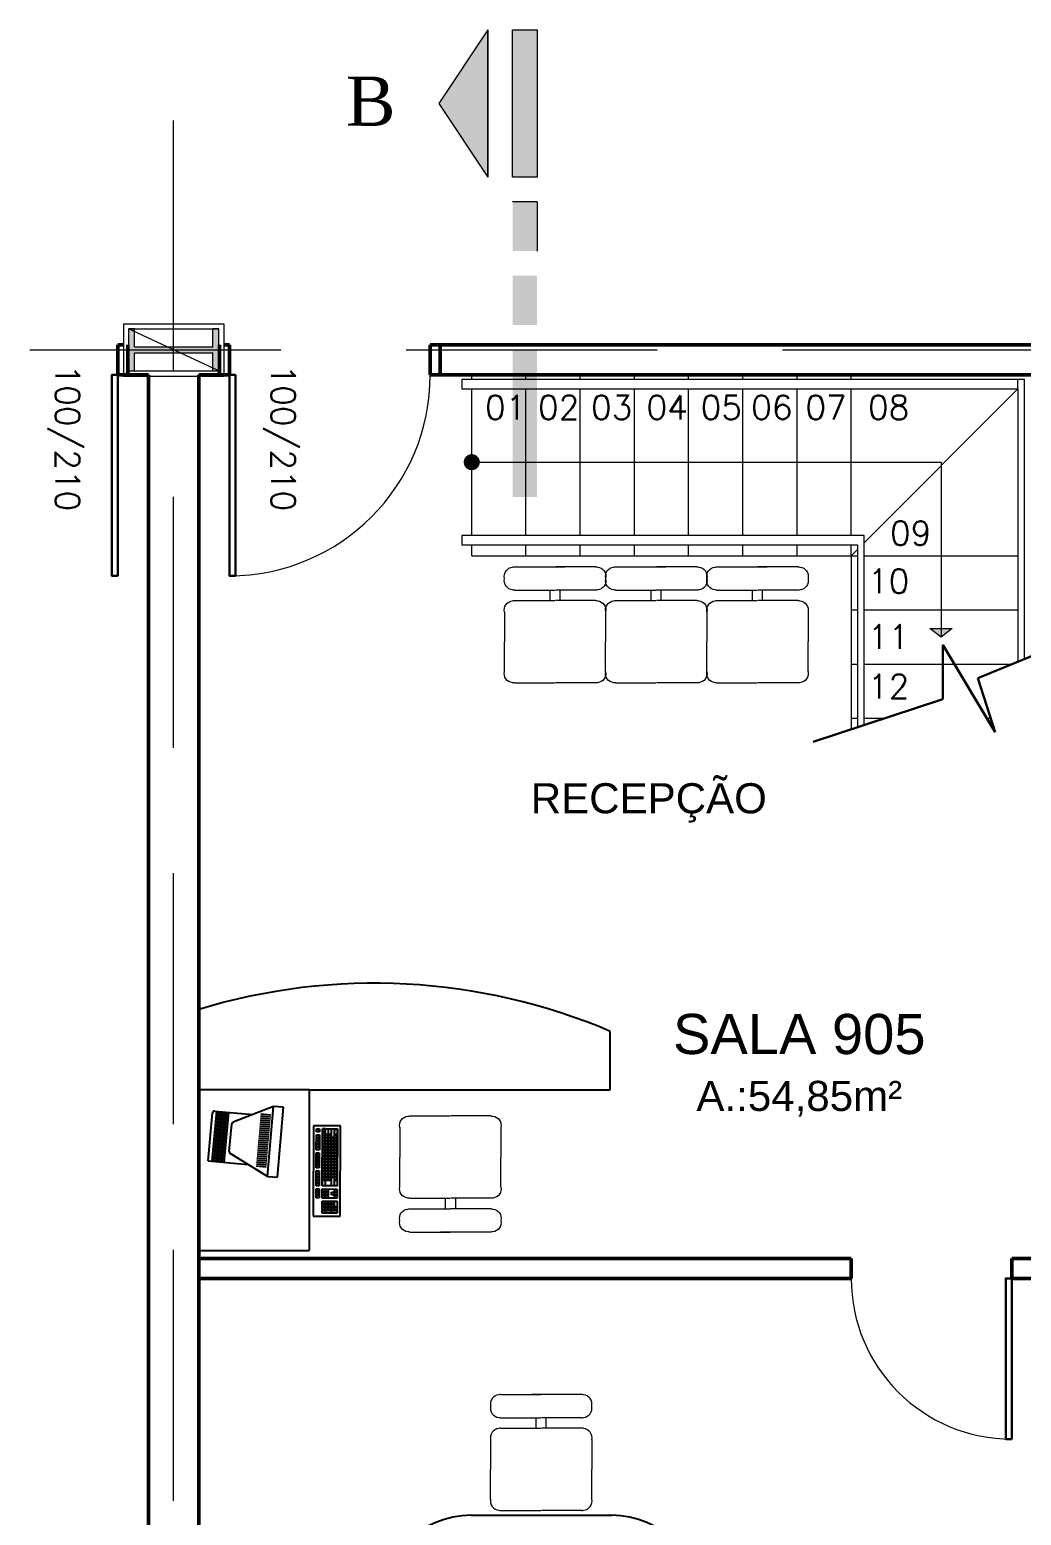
# Model space of a CAD drawing. Header units: millimetres. Extents: x 908.4 to 963.4, y 274.9 to 316.3.
# Drawn here: x 910.67 to 915.61, y 282.31 to 289.71 of the extents above; entities that cross this region are included whole.
import ezdxf

# ---------------------------------------------------------------- set-up
doc = ezdxf.new("R2010")
doc.units = ezdxf.units.MM
doc.header["$LTSCALE"] = 10
doc.linetypes.add('DASHDOT', pattern=[25.4, 12.7, -6.35, 0, -6.35])
doc.linetypes.add('DASHED2', pattern=[0.375, 0.25, -0.125])
doc.layers.get('0').update_dxf_attribs({"color": 90})
for name, color, linetype, lineweight in [('cinza 03', 252, 'Continuous', 13), ('COTA', 90, 'Continuous', 9), ('linha estutura', 252, 'Continuous', 13), ('MOB', 90, 'Continuous', 13), ('PAREDES', 50, 'Continuous', 50), ('PAREDES 2', 1, 'Continuous', 50), ('Pilares', 16, 'Continuous', 20), ('pn 02', 16, 'Continuous', 20), ('PN-01', 90, 'Continuous', 13), ('PN-03', 180, 'Continuous', 30), ('texto', 16, 'Continuous', 20)]:
    doc.layers.add(name, color=color, linetype=linetype, lineweight=lineweight)
doc.layers.add('OPCAO1', color=90, linetype='Continuous')
doc.styles.get("Standard").update_dxf_attribs({"font": 'simplex.shx'})

# ---------------------------------------------------------------- blocks, each defined once
blk = doc.blocks.new('CAD1', base_point=(2240.47, 1414.4))
at = {"layer": 'MOB'}
for p, q in [((2220.41, 1471.94), (2240.41, 1471.94)), ((2240.75, 1471.94), (2235.75, 1471.94)), ((2260.72, 1471.94), (2240.72, 1471.94)), ((2220.41, 1460.33), (2240.41, 1460.33)), ((2238.07, 1455.21), (2238.07, 1460.21)), ((2260.72, 1460.33), (2240.72, 1460.33)), ((2243.07, 1455.21), (2243.07, 1460.21)), ((2220.41, 1455.13), (2240.41, 1455.13)), ((2260.76, 1455.13), (2240.76, 1455.13)), ((2215.37, 1449.51), (2215.37, 1434.61)), ((2265.8, 1449.51), (2265.8, 1434.61)), ((2215.37, 1419.7), (2215.37, 1434.61)), ((2265.8, 1419.7), (2265.8, 1434.61)), ((2220.41, 1414.09), (2240.41, 1414.09)), ((2260.76, 1414.09), (2240.76, 1414.09))]:
    blk.add_line(p, q, dxfattribs=at)
for centre, radius, start, end in [((2219.89, 1467.2), 4.62, 95.53322, 192.89208), ((2219.89, 1465.07), 4.62, 167.10792, 264.46678), ((2220.45, 1468.54), 3.39, 90, 107.45053), ((2260.68, 1468.54), 3.39, 72.54947, 90), ((2261.24, 1467.2), 4.62, 347.10792, 84.46678), ((2261.24, 1465.07), 4.62, 275.53322, 12.89208), ((2220.45, 1463.72), 3.39, 252.54947, 270), ((2260.68, 1463.72), 3.39, 270, 287.45053), ((2219.89, 1450.39), 4.62, 95.53322, 192.89208), ((2220.45, 1451.74), 3.39, 90, 107.45053), ((2260.72, 1451.74), 3.39, 72.54947, 90), ((2261.27, 1450.39), 4.62, 347.10792, 84.46678), ((2219.89, 1418.83), 4.62, 167.10792, 264.46678), ((2220.45, 1417.66), 3.57, 253.56364, 270), ((2260.72, 1417.66), 3.57, 270, 286.43636), ((2261.27, 1418.83), 4.62, 275.53322, 12.89208)]:
    blk.add_arc(centre, radius, start, end, dxfattribs=at)
blk = doc.blocks.new('TECLADO')
for p, q in [((16.7505, 8.9318), (16.75, 8.7968)), ((17.2005, 8.9302), (16.7505, 8.9318)), ((16.765, 8.8117), (16.7653, 8.8867)), ((16.7653, 8.8867), (16.8253, 8.8865)), ((16.7663, 8.8857), (16.7793, 8.8857)), ((16.7663, 8.8727), (16.7663, 8.8857)), ((16.7793, 8.8857), (16.7793, 8.8727)), ((16.7813, 8.8857), (16.7943, 8.8856)), ((16.7813, 8.8727), (16.7813, 8.8857)), ((16.7943, 8.8856), (16.7943, 8.8726)), ((16.7963, 8.8856), (16.8093, 8.8856)), ((16.7963, 8.8726), (16.7963, 8.8856)), ((16.8093, 8.8856), (16.8093, 8.8726)), ((16.8113, 8.8856), (16.8243, 8.8855)), ((16.8113, 8.8726), (16.8113, 8.8856)), ((16.8243, 8.8855), (16.8243, 8.8725)), ((16.8253, 8.8865), (16.825, 8.8115)), ((16.84, 8.8115), (16.8403, 8.8865)), ((16.8403, 8.8865), (16.8853, 8.8863)), ((16.8404, 8.9165), (16.8854, 8.9163)), ((16.8404, 8.9015), (16.8404, 8.9165)), ((16.8854, 8.9013), (16.8404, 8.9015)), ((16.8413, 8.8855), (16.8543, 8.8854)), ((16.8413, 8.8725), (16.8413, 8.8855)), ((16.8414, 8.9155), (16.8544, 8.9154)), ((16.8414, 8.9025), (16.8414, 8.9155)), ((16.8544, 8.9024), (16.8414, 8.9025)), ((16.8543, 8.8854), (16.8543, 8.8724)), ((16.8544, 8.9154), (16.8544, 8.9024)), ((16.8563, 8.8854), (16.8693, 8.8854)), ((16.8563, 8.8724), (16.8563, 8.8854)), ((16.8564, 8.9154), (16.8694, 8.9154)), ((16.8564, 8.9024), (16.8564, 8.9154)), ((16.8694, 8.9024), (16.8564, 8.9024)), ((16.8693, 8.8854), (16.8693, 8.8724)), ((16.8694, 8.9154), (16.8694, 8.9024)), ((16.8713, 8.8854), (16.8843, 8.8853)), ((16.8713, 8.8724), (16.8713, 8.8854)), ((16.8714, 8.9154), (16.8844, 8.9153)), ((16.8714, 8.9024), (16.8714, 8.9154)), ((16.8844, 8.9023), (16.8714, 8.9024)), ((16.8843, 8.8853), (16.8843, 8.8723)), ((16.8844, 8.9153), (16.8844, 8.9023)), ((16.8853, 8.8863), (16.885, 8.8113)), ((16.8854, 8.9163), (16.8854, 8.9013)), ((16.9, 8.8113), (16.9003, 8.8863)), ((16.9003, 8.8863), (17.1853, 8.8852)), ((16.9004, 8.9163), (16.9754, 8.916)), ((16.9004, 8.9013), (16.9004, 8.9163)), ((16.9754, 8.901), (16.9004, 8.9013)), ((16.9013, 8.8852), (16.9293, 8.8851)), ((16.9013, 8.8722), (16.9013, 8.8852)), ((16.9014, 8.9152), (16.9144, 8.9152)), ((16.9014, 8.9022), (16.9014, 8.9152)), ((16.9144, 8.9022), (16.9014, 8.9022)), ((16.9144, 8.9152), (16.9144, 8.9022)), ((16.9164, 8.9152), (16.9294, 8.9151)), ((16.9164, 8.9022), (16.9164, 8.9152)), ((16.9294, 8.9021), (16.9164, 8.9022)), ((16.9293, 8.8851), (16.9293, 8.8721)), ((16.9294, 8.9151), (16.9294, 8.9021)), ((16.9313, 8.8851), (16.9313, 8.8721)), ((16.9443, 8.8851), (16.9313, 8.8851)), ((16.9314, 8.9151), (16.9444, 8.9151)), ((16.9314, 8.9021), (16.9314, 8.9151)), ((16.9444, 8.9021), (16.9314, 8.9021)), ((16.9443, 8.8721), (16.9443, 8.8851)), ((16.9444, 8.9151), (16.9444, 8.9021)), ((16.9463, 8.8851), (16.9463, 8.8721)), ((16.9593, 8.885), (16.9463, 8.8851)), ((16.9464, 8.9151), (16.9594, 8.915)), ((16.9464, 8.9021), (16.9464, 8.9151)), ((16.9594, 8.902), (16.9464, 8.9021)), ((16.9593, 8.872), (16.9593, 8.885)), ((16.9594, 8.915), (16.9594, 8.902)), ((16.9613, 8.885), (16.9613, 8.872)), ((16.9743, 8.885), (16.9613, 8.885)), ((16.9614, 8.915), (16.9744, 8.915)), ((16.9614, 8.902), (16.9614, 8.915)), ((16.9744, 8.902), (16.9614, 8.902)), ((16.9743, 8.872), (16.9743, 8.885)), ((16.9744, 8.915), (16.9744, 8.902)), ((16.9754, 8.916), (16.9754, 8.901)), ((16.9763, 8.885), (16.9763, 8.872)), ((16.9893, 8.8849), (16.9763, 8.885)), ((16.9893, 8.8719), (16.9893, 8.8849)), ((16.9904, 8.9159), (17.0654, 8.9157)), ((16.9904, 8.9009), (16.9904, 8.9159)), ((17.0654, 8.9007), (16.9904, 8.9009)), ((16.9913, 8.8849), (16.9913, 8.8719)), ((17.0043, 8.8849), (16.9913, 8.8849)), ((16.9914, 8.9149), (17.0044, 8.9149)), ((16.9914, 8.9019), (16.9914, 8.9149)), ((17.0044, 8.9019), (16.9914, 8.9019)), ((17.0043, 8.8719), (17.0043, 8.8849)), ((17.0044, 8.9149), (17.0044, 8.9019)), ((17.0193, 8.8848), (17.0063, 8.8849)), ((17.0063, 8.8849), (17.0063, 8.8719)), ((17.0064, 8.9149), (17.0194, 8.9148)), ((17.0064, 8.9019), (17.0064, 8.9149)), ((17.0194, 8.9018), (17.0064, 8.9019)), ((17.0193, 8.8718), (17.0193, 8.8848)), ((17.0194, 8.9148), (17.0194, 8.9018)), ((17.0213, 8.8848), (17.0213, 8.8718)), ((17.0343, 8.8848), (17.0213, 8.8848)), ((17.0214, 8.9148), (17.0344, 8.9148)), ((17.0214, 8.9018), (17.0214, 8.9148)), ((17.0344, 8.9018), (17.0214, 8.9018)), ((17.0343, 8.8718), (17.0343, 8.8848)), ((17.0344, 8.9148), (17.0344, 8.9018)), ((17.0363, 8.8848), (17.0363, 8.8718)), ((17.0493, 8.8847), (17.0363, 8.8848)), ((17.0364, 8.9148), (17.0494, 8.9147)), ((17.0364, 8.9018), (17.0364, 8.9148)), ((17.0494, 8.9017), (17.0364, 8.9018)), ((17.0493, 8.8717), (17.0493, 8.8847)), ((17.0494, 8.9147), (17.0494, 8.9017)), ((17.0513, 8.8847), (17.0513, 8.8717)), ((17.0643, 8.8847), (17.0513, 8.8847)), ((17.0514, 8.9147), (17.0644, 8.9147)), ((17.0514, 8.9017), (17.0514, 8.9147)), ((17.0644, 8.9017), (17.0514, 8.9017)), ((17.0643, 8.8717), (17.0643, 8.8847)), ((17.0644, 8.9147), (17.0644, 8.9017)), ((17.0654, 8.9157), (17.0654, 8.9007)), ((17.0663, 8.8847), (17.0663, 8.8717)), ((17.0793, 8.8846), (17.0663, 8.8847)), ((17.0793, 8.8716), (17.0793, 8.8846)), ((17.0804, 8.9156), (17.1554, 8.9153)), ((17.0804, 8.9006), (17.0804, 8.9156)), ((17.1554, 8.9003), (17.0804, 8.9006)), ((17.0813, 8.8846), (17.0813, 8.8716)), ((17.0943, 8.8845), (17.0813, 8.8846)), ((17.0814, 8.9146), (17.0944, 8.9145)), ((17.0814, 8.9016), (17.0814, 8.9146)), ((17.0944, 8.9015), (17.0814, 8.9016)), ((17.0943, 8.8715), (17.0943, 8.8845)), ((17.0944, 8.9145), (17.0944, 8.9015)), ((17.0963, 8.8845), (17.0963, 8.8715)), ((17.1093, 8.8845), (17.0963, 8.8845)), ((17.0964, 8.9145), (17.1094, 8.9145)), ((17.0964, 8.9015), (17.0964, 8.9145)), ((17.1094, 8.9015), (17.0964, 8.9015)), ((17.1093, 8.8715), (17.1093, 8.8845)), ((17.1094, 8.9145), (17.1094, 8.9015)), ((17.1113, 8.8845), (17.1113, 8.8715)), ((17.1243, 8.8844), (17.1113, 8.8845)), ((17.1114, 8.9145), (17.1244, 8.9144)), ((17.1114, 8.9015), (17.1114, 8.9145)), ((17.1244, 8.9014), (17.1114, 8.9015)), ((17.1243, 8.8714), (17.1243, 8.8844)), ((17.1244, 8.9144), (17.1244, 8.9014)), ((17.1393, 8.8844), (17.1263, 8.8844)), ((17.1263, 8.8844), (17.1263, 8.8714)), ((17.1264, 8.9144), (17.1394, 8.9144)), ((17.1264, 8.9014), (17.1264, 8.9144)), ((17.1394, 8.9014), (17.1264, 8.9014)), ((17.1393, 8.8714), (17.1393, 8.8844)), ((17.1394, 8.9144), (17.1394, 8.9014)), ((17.1413, 8.8844), (17.1413, 8.8714)), ((17.1543, 8.8843), (17.1413, 8.8844)), ((17.1414, 8.9144), (17.1544, 8.9143)), ((17.1414, 8.9014), (17.1414, 8.9144)), ((17.1544, 8.9013), (17.1414, 8.9014)), ((17.1543, 8.8713), (17.1543, 8.8843)), ((17.1544, 8.9143), (17.1544, 8.9013)), ((17.1554, 8.9153), (17.1554, 8.9003)), ((17.1563, 8.8843), (17.1563, 8.8713)), ((17.1693, 8.8843), (17.1563, 8.8843)), ((17.1693, 8.8713), (17.1693, 8.8843)), ((17.1704, 8.9153), (17.1854, 8.9152)), ((17.1704, 8.9003), (17.1704, 8.9153)), ((17.1854, 8.9002), (17.1704, 8.9003)), ((17.1713, 8.8843), (17.1713, 8.8713)), ((17.1843, 8.8842), (17.1713, 8.8843)), ((17.1714, 8.9143), (17.1844, 8.9142)), ((17.1714, 8.9013), (17.1714, 8.9143)), ((17.1844, 8.9012), (17.1714, 8.9013)), ((17.1843, 8.8712), (17.1843, 8.8842)), ((17.1844, 8.9142), (17.1844, 8.9012)), ((17.1853, 8.8852), (17.185, 8.8102)), ((17.1854, 8.9152), (17.1854, 8.9002)), ((17.2, 8.7952), (17.2005, 8.9302)), ((16.825, 8.8115), (16.765, 8.8117)), ((16.7661, 8.8127), (16.7662, 8.8407)), ((16.7791, 8.8127), (16.7661, 8.8127)), ((16.7662, 8.8427), (16.7663, 8.8707)), ((16.7792, 8.8427), (16.7662, 8.8427)), ((16.7662, 8.8407), (16.7792, 8.8407)), ((16.7793, 8.8727), (16.7663, 8.8727)), ((16.7663, 8.8707), (16.7793, 8.8707)), ((16.7792, 8.8407), (16.7791, 8.8127)), ((16.7793, 8.8707), (16.7792, 8.8427)), ((16.7811, 8.8277), (16.7812, 8.8407)), ((16.7941, 8.8276), (16.7811, 8.8277)), ((16.7811, 8.8257), (16.7941, 8.8256)), ((16.7811, 8.8127), (16.7811, 8.8257)), ((16.7941, 8.8126), (16.7811, 8.8127)), ((16.7812, 8.8577), (16.7813, 8.8707)), ((16.7942, 8.8576), (16.7812, 8.8577)), ((16.7812, 8.8557), (16.7942, 8.8556)), ((16.7812, 8.8427), (16.7812, 8.8557)), ((16.7942, 8.8426), (16.7812, 8.8427)), ((16.7812, 8.8407), (16.7942, 8.8406)), ((16.7943, 8.8726), (16.7813, 8.8727)), ((16.7813, 8.8707), (16.7943, 8.8706)), ((16.7942, 8.8406), (16.7941, 8.8276)), ((16.7941, 8.8256), (16.7941, 8.8126)), ((16.7943, 8.8706), (16.7942, 8.8576)), ((16.7942, 8.8556), (16.7942, 8.8426)), ((16.7961, 8.8276), (16.7962, 8.8406)), ((16.8091, 8.8276), (16.7961, 8.8276)), ((16.7961, 8.8256), (16.8241, 8.8255)), ((16.7961, 8.8126), (16.7961, 8.8256)), ((16.8241, 8.8125), (16.7961, 8.8126)), ((16.7962, 8.8576), (16.7963, 8.8706)), ((16.8092, 8.8576), (16.7962, 8.8576)), ((16.7962, 8.8556), (16.8092, 8.8556)), ((16.7962, 8.8426), (16.7962, 8.8556)), ((16.8092, 8.8426), (16.7962, 8.8426)), ((16.7962, 8.8406), (16.8092, 8.8406)), ((16.8093, 8.8726), (16.7963, 8.8726)), ((16.7963, 8.8706), (16.8093, 8.8706)), ((16.8092, 8.8406), (16.8091, 8.8276)), ((16.8093, 8.8706), (16.8092, 8.8576)), ((16.8092, 8.8556), (16.8092, 8.8426)), ((16.8111, 8.8276), (16.8112, 8.8406)), ((16.8241, 8.8275), (16.8111, 8.8276)), ((16.8112, 8.8576), (16.8113, 8.8706)), ((16.8242, 8.8575), (16.8112, 8.8576)), ((16.8112, 8.8556), (16.8242, 8.8555)), ((16.8112, 8.8426), (16.8112, 8.8556)), ((16.8242, 8.8425), (16.8112, 8.8426)), ((16.8112, 8.8406), (16.8242, 8.8405)), ((16.8243, 8.8725), (16.8113, 8.8726)), ((16.8113, 8.8706), (16.8243, 8.8705)), ((16.8242, 8.8405), (16.8241, 8.8275)), ((16.8241, 8.8255), (16.8241, 8.8125)), ((16.8243, 8.8705), (16.8242, 8.8575)), ((16.8242, 8.8555), (16.8242, 8.8425)), ((16.885, 8.8113), (16.84, 8.8115)), ((16.8411, 8.8255), (16.8541, 8.8254)), ((16.8411, 8.8125), (16.8411, 8.8255)), ((16.8541, 8.8124), (16.8411, 8.8125)), ((16.8412, 8.8575), (16.8413, 8.8705)), ((16.8542, 8.8574), (16.8412, 8.8575)), ((16.8543, 8.8724), (16.8413, 8.8725)), ((16.8413, 8.8705), (16.8543, 8.8704)), ((16.8541, 8.8254), (16.8541, 8.8124)), ((16.8543, 8.8704), (16.8542, 8.8574)), ((16.8561, 8.8274), (16.8562, 8.8404)), ((16.8691, 8.8274), (16.8561, 8.8274)), ((16.8561, 8.8254), (16.8691, 8.8254)), ((16.8561, 8.8124), (16.8561, 8.8254)), ((16.8691, 8.8124), (16.8561, 8.8124)), ((16.8562, 8.8574), (16.8563, 8.8704)), ((16.8692, 8.8574), (16.8562, 8.8574)), ((16.8562, 8.8404), (16.8692, 8.8404)), ((16.8693, 8.8724), (16.8563, 8.8724)), ((16.8563, 8.8704), (16.8693, 8.8704)), ((16.8692, 8.8404), (16.8691, 8.8274)), ((16.8691, 8.8254), (16.8691, 8.8124)), ((16.8693, 8.8704), (16.8692, 8.8574)), ((16.8711, 8.8254), (16.8841, 8.8253)), ((16.8711, 8.8124), (16.8711, 8.8254)), ((16.8841, 8.8123), (16.8711, 8.8124)), ((16.8712, 8.8574), (16.8713, 8.8704)), ((16.8842, 8.8573), (16.8712, 8.8574)), ((16.8843, 8.8723), (16.8713, 8.8724)), ((16.8713, 8.8704), (16.8843, 8.8703)), ((16.8841, 8.8253), (16.8841, 8.8123)), ((16.8843, 8.8703), (16.8842, 8.8573)), ((17.185, 8.8102), (16.9, 8.8113)), ((16.9011, 8.8272), (16.9012, 8.8402)), ((16.9441, 8.8271), (16.9011, 8.8272)), ((16.9011, 8.8252), (16.9291, 8.8251)), ((16.9011, 8.8122), (16.9011, 8.8252)), ((16.9291, 8.8121), (16.9011, 8.8122)), ((16.9012, 8.8422), (16.9013, 8.8702)), ((16.9292, 8.8421), (16.9012, 8.8422)), ((16.9012, 8.8402), (16.9442, 8.8401)), ((16.9293, 8.8721), (16.9013, 8.8722)), ((16.9013, 8.8702), (16.9293, 8.8701)), ((16.9291, 8.8251), (16.9291, 8.8121)), ((16.9293, 8.8701), (16.9292, 8.8421)), ((16.9311, 8.8251), (16.9311, 8.8121)), ((16.9441, 8.8251), (16.9311, 8.8251)), ((16.9311, 8.8121), (16.9441, 8.8121)), ((16.9313, 8.8701), (16.9312, 8.8571)), ((16.9312, 8.8571), (16.9442, 8.8571)), ((16.9312, 8.8551), (16.9312, 8.8421)), ((16.9442, 8.8551), (16.9312, 8.8551)), ((16.9312, 8.8421), (16.9442, 8.8421)), ((16.9313, 8.8721), (16.9443, 8.8721)), ((16.9443, 8.8701), (16.9313, 8.8701)), ((16.9442, 8.8401), (16.9441, 8.8271)), ((16.9441, 8.8121), (16.9441, 8.8251)), ((16.9442, 8.8571), (16.9443, 8.8701)), ((16.9442, 8.8421), (16.9442, 8.8551)), ((16.9462, 8.8401), (16.9461, 8.8271)), ((16.9461, 8.8271), (16.9591, 8.827)), ((16.9461, 8.8251), (16.9461, 8.8121)), ((16.9591, 8.825), (16.9461, 8.8251)), ((16.9461, 8.8121), (16.9591, 8.812)), ((16.9463, 8.8701), (16.9462, 8.8571)), ((16.9462, 8.8571), (16.9592, 8.857)), ((16.9462, 8.8551), (16.9462, 8.8421)), ((16.9592, 8.855), (16.9462, 8.8551)), ((16.9462, 8.8421), (16.9592, 8.842)), ((16.9592, 8.84), (16.9462, 8.8401)), ((16.9463, 8.8721), (16.9593, 8.872)), ((16.9593, 8.87), (16.9463, 8.8701)), ((16.9591, 8.827), (16.9592, 8.84)), ((16.9591, 8.812), (16.9591, 8.825)), ((16.9592, 8.857), (16.9593, 8.87)), ((16.9592, 8.842), (16.9592, 8.855)), ((16.9612, 8.84), (16.9611, 8.827)), ((16.9611, 8.827), (16.9741, 8.827)), ((16.9611, 8.825), (16.9611, 8.812)), ((16.9741, 8.825), (16.9611, 8.825)), ((16.9611, 8.812), (16.9741, 8.812)), ((16.9613, 8.87), (16.9612, 8.857)), ((16.9612, 8.857), (16.9742, 8.857)), ((16.9612, 8.855), (16.9612, 8.842)), ((16.9742, 8.855), (16.9612, 8.855)), ((16.9612, 8.842), (16.9742, 8.842)), ((16.9742, 8.84), (16.9612, 8.84)), ((16.9613, 8.872), (16.9743, 8.872)), ((16.9743, 8.87), (16.9613, 8.87)), ((16.9741, 8.827), (16.9742, 8.84)), ((16.9741, 8.812), (16.9741, 8.825)), ((16.9742, 8.857), (16.9743, 8.87)), ((16.9742, 8.842), (16.9742, 8.855)), ((16.9762, 8.84), (16.9761, 8.827)), ((16.9761, 8.827), (16.9891, 8.8269)), ((16.9761, 8.825), (16.9761, 8.812)), ((16.9891, 8.8249), (16.9761, 8.825)), ((16.9761, 8.812), (16.9891, 8.8119)), ((16.9763, 8.87), (16.9762, 8.857)), ((16.9762, 8.857), (16.9892, 8.8569)), ((16.9762, 8.855), (16.9762, 8.842)), ((16.9892, 8.8549), (16.9762, 8.855)), ((16.9762, 8.842), (16.9892, 8.8419)), ((16.9892, 8.8399), (16.9762, 8.84)), ((16.9763, 8.872), (16.9893, 8.8719)), ((16.9893, 8.8699), (16.9763, 8.87)), ((16.9891, 8.8269), (16.9892, 8.8399)), ((16.9891, 8.8119), (16.9891, 8.8249)), ((16.9892, 8.8569), (16.9893, 8.8699)), ((16.9892, 8.8419), (16.9892, 8.8549)), ((16.9912, 8.8399), (16.9911, 8.8269)), ((16.9911, 8.8269), (17.0041, 8.8269)), ((16.9911, 8.8249), (16.9911, 8.8119)), ((17.0041, 8.8249), (16.9911, 8.8249)), ((16.9911, 8.8119), (17.0041, 8.8119)), ((16.9913, 8.8699), (16.9912, 8.8569)), ((16.9912, 8.8569), (17.0042, 8.8569)), ((16.9912, 8.8549), (16.9912, 8.8419)), ((17.0042, 8.8549), (16.9912, 8.8549)), ((16.9912, 8.8419), (17.0042, 8.8419)), ((17.0042, 8.8399), (16.9912, 8.8399)), ((16.9913, 8.8719), (17.0043, 8.8719)), ((17.0043, 8.8699), (16.9913, 8.8699)), ((17.0041, 8.8269), (17.0042, 8.8399)), ((17.0041, 8.8119), (17.0041, 8.8249)), ((17.0042, 8.8569), (17.0043, 8.8699)), ((17.0042, 8.8419), (17.0042, 8.8549)), ((17.0062, 8.8399), (17.0061, 8.8269)), ((17.0061, 8.8269), (17.0191, 8.8268)), ((17.0191, 8.8248), (17.0061, 8.8249)), ((17.0061, 8.8249), (17.0061, 8.8119)), ((17.0061, 8.8119), (17.0191, 8.8118)), ((17.0063, 8.8699), (17.0062, 8.8569)), ((17.0062, 8.8569), (17.0192, 8.8568)), ((17.0192, 8.8548), (17.0062, 8.8549)), ((17.0062, 8.8549), (17.0062, 8.8419)), ((17.0062, 8.8419), (17.0192, 8.8418)), ((17.0192, 8.8398), (17.0062, 8.8399)), ((17.0063, 8.8719), (17.0193, 8.8718)), ((17.0193, 8.8698), (17.0063, 8.8699)), ((17.0191, 8.8268), (17.0192, 8.8398)), ((17.0191, 8.8118), (17.0191, 8.8248)), ((17.0192, 8.8568), (17.0193, 8.8698)), ((17.0192, 8.8418), (17.0192, 8.8548)), ((17.0212, 8.8398), (17.0211, 8.8268)), ((17.0211, 8.8268), (17.0341, 8.8268)), ((17.0211, 8.8248), (17.0211, 8.8118)), ((17.0341, 8.8248), (17.0211, 8.8248)), ((17.0211, 8.8118), (17.0341, 8.8118)), ((17.0213, 8.8698), (17.0212, 8.8568)), ((17.0212, 8.8568), (17.0342, 8.8568)), ((17.0212, 8.8548), (17.0212, 8.8418)), ((17.0342, 8.8548), (17.0212, 8.8548)), ((17.0212, 8.8418), (17.0342, 8.8418)), ((17.0342, 8.8398), (17.0212, 8.8398)), ((17.0213, 8.8718), (17.0343, 8.8718)), ((17.0343, 8.8698), (17.0213, 8.8698)), ((17.0341, 8.8268), (17.0342, 8.8398)), ((17.0341, 8.8118), (17.0341, 8.8248)), ((17.0342, 8.8568), (17.0343, 8.8698)), ((17.0342, 8.8418), (17.0342, 8.8548)), ((17.0362, 8.8398), (17.0361, 8.8268)), ((17.0361, 8.8268), (17.0491, 8.8267)), ((17.0361, 8.8248), (17.0361, 8.8118)), ((17.0491, 8.8247), (17.0361, 8.8248)), ((17.0361, 8.8118), (17.0491, 8.8117)), ((17.0363, 8.8698), (17.0362, 8.8568)), ((17.0362, 8.8568), (17.0492, 8.8567)), ((17.0362, 8.8548), (17.0362, 8.8418)), ((17.0492, 8.8547), (17.0362, 8.8548)), ((17.0362, 8.8418), (17.0492, 8.8417)), ((17.0492, 8.8397), (17.0362, 8.8398)), ((17.0363, 8.8718), (17.0493, 8.8717)), ((17.0493, 8.8697), (17.0363, 8.8698)), ((17.0491, 8.8267), (17.0492, 8.8397)), ((17.0491, 8.8117), (17.0491, 8.8247)), ((17.0492, 8.8567), (17.0493, 8.8697)), ((17.0492, 8.8417), (17.0492, 8.8547)), ((17.0512, 8.8397), (17.0511, 8.8267)), ((17.0511, 8.8267), (17.0641, 8.8267)), ((17.0511, 8.8247), (17.0511, 8.8117)), ((17.0641, 8.8247), (17.0511, 8.8247)), ((17.0511, 8.8117), (17.0641, 8.8117)), ((17.0513, 8.8697), (17.0512, 8.8567)), ((17.0512, 8.8567), (17.0642, 8.8567)), ((17.0512, 8.8547), (17.0512, 8.8417)), ((17.0642, 8.8547), (17.0512, 8.8547)), ((17.0512, 8.8417), (17.0642, 8.8417)), ((17.0642, 8.8397), (17.0512, 8.8397)), ((17.0513, 8.8717), (17.0643, 8.8717)), ((17.0643, 8.8697), (17.0513, 8.8697)), ((17.0641, 8.8267), (17.0642, 8.8397)), ((17.0641, 8.8117), (17.0641, 8.8247)), ((17.0642, 8.8567), (17.0643, 8.8697)), ((17.0642, 8.8417), (17.0642, 8.8547)), ((17.0662, 8.8397), (17.0661, 8.8267)), ((17.0661, 8.8267), (17.0791, 8.8266)), ((17.0661, 8.8247), (17.0661, 8.8117)), ((17.0791, 8.8246), (17.0661, 8.8247)), ((17.0661, 8.8117), (17.0791, 8.8116)), ((17.0663, 8.8697), (17.0662, 8.8567)), ((17.0662, 8.8567), (17.0792, 8.8566)), ((17.0662, 8.8547), (17.0662, 8.8417)), ((17.0792, 8.8546), (17.0662, 8.8547)), ((17.0662, 8.8417), (17.0792, 8.8416)), ((17.0792, 8.8396), (17.0662, 8.8397)), ((17.0663, 8.8717), (17.0793, 8.8716)), ((17.0793, 8.8696), (17.0663, 8.8697)), ((17.0791, 8.8266), (17.0792, 8.8396)), ((17.0791, 8.8116), (17.0791, 8.8246)), ((17.0792, 8.8566), (17.0793, 8.8696)), ((17.0792, 8.8416), (17.0792, 8.8546)), ((17.0812, 8.8396), (17.0811, 8.8266)), ((17.0811, 8.8266), (17.0941, 8.8265)), ((17.0811, 8.8246), (17.0811, 8.8116)), ((17.0941, 8.8245), (17.0811, 8.8246)), ((17.0811, 8.8116), (17.0941, 8.8115)), ((17.0813, 8.8696), (17.0812, 8.8566)), ((17.0812, 8.8566), (17.0942, 8.8565)), ((17.0812, 8.8546), (17.0812, 8.8416)), ((17.0942, 8.8545), (17.0812, 8.8546)), ((17.0812, 8.8416), (17.0942, 8.8415)), ((17.0942, 8.8395), (17.0812, 8.8396)), ((17.0813, 8.8716), (17.0943, 8.8715)), ((17.0943, 8.8695), (17.0813, 8.8696)), ((17.0941, 8.8265), (17.0942, 8.8395)), ((17.0941, 8.8115), (17.0941, 8.8245)), ((17.0942, 8.8565), (17.0943, 8.8695)), ((17.0942, 8.8415), (17.0942, 8.8545)), ((17.0962, 8.8395), (17.0961, 8.8265)), ((17.0961, 8.8265), (17.1091, 8.8265)), ((17.0961, 8.8245), (17.0961, 8.8115)), ((17.1091, 8.8245), (17.0961, 8.8245)), ((17.0961, 8.8115), (17.1091, 8.8115)), ((17.0963, 8.8695), (17.0962, 8.8565)), ((17.0962, 8.8565), (17.1092, 8.8565)), ((17.0962, 8.8545), (17.0962, 8.8415)), ((17.1092, 8.8545), (17.0962, 8.8545)), ((17.0962, 8.8415), (17.1092, 8.8415)), ((17.1092, 8.8395), (17.0962, 8.8395)), ((17.0963, 8.8715), (17.1093, 8.8715)), ((17.1093, 8.8695), (17.0963, 8.8695)), ((17.1091, 8.8265), (17.1092, 8.8395)), ((17.1091, 8.8115), (17.1091, 8.8245)), ((17.1092, 8.8565), (17.1093, 8.8695)), ((17.1092, 8.8415), (17.1092, 8.8545)), ((17.1112, 8.8395), (17.1111, 8.8265)), ((17.1111, 8.8265), (17.1241, 8.8264)), ((17.1111, 8.8245), (17.1111, 8.8115)), ((17.1241, 8.8244), (17.1111, 8.8245)), ((17.1111, 8.8115), (17.1241, 8.8114)), ((17.1113, 8.8695), (17.1112, 8.8565)), ((17.1112, 8.8565), (17.1242, 8.8564)), ((17.1112, 8.8545), (17.1112, 8.8415)), ((17.1242, 8.8544), (17.1112, 8.8545)), ((17.1112, 8.8415), (17.1242, 8.8414)), ((17.1242, 8.8394), (17.1112, 8.8395)), ((17.1113, 8.8715), (17.1243, 8.8714)), ((17.1243, 8.8694), (17.1113, 8.8695)), ((17.1241, 8.8264), (17.1242, 8.8394)), ((17.1241, 8.8114), (17.1241, 8.8244)), ((17.1242, 8.8564), (17.1243, 8.8694)), ((17.1242, 8.8414), (17.1242, 8.8544)), ((17.1262, 8.8394), (17.1261, 8.8264)), ((17.1261, 8.8264), (17.1391, 8.8264)), ((17.1391, 8.8244), (17.1261, 8.8244)), ((17.1261, 8.8244), (17.1261, 8.8114)), ((17.1261, 8.8114), (17.1391, 8.8114)), ((17.1263, 8.8694), (17.1262, 8.8564)), ((17.1262, 8.8564), (17.1392, 8.8564)), ((17.1392, 8.8544), (17.1262, 8.8544)), ((17.1262, 8.8544), (17.1262, 8.8414)), ((17.1262, 8.8414), (17.1392, 8.8414)), ((17.1392, 8.8394), (17.1262, 8.8394)), ((17.1263, 8.8714), (17.1393, 8.8714)), ((17.1393, 8.8694), (17.1263, 8.8694)), ((17.1391, 8.8264), (17.1392, 8.8394)), ((17.1391, 8.8114), (17.1391, 8.8244)), ((17.1392, 8.8564), (17.1393, 8.8694)), ((17.1392, 8.8414), (17.1392, 8.8544)), ((17.1411, 8.8264), (17.1412, 8.8394)), ((17.1841, 8.8262), (17.1411, 8.8264)), ((17.1411, 8.8244), (17.1411, 8.8114)), ((17.1541, 8.8243), (17.1411, 8.8244)), ((17.1411, 8.8114), (17.1541, 8.8113)), ((17.1413, 8.8694), (17.1412, 8.8564)), ((17.1412, 8.8564), (17.1542, 8.8563)), ((17.1412, 8.8544), (17.1412, 8.8414)), ((17.1542, 8.8543), (17.1412, 8.8544)), ((17.1412, 8.8414), (17.1542, 8.8413)), ((17.1412, 8.8394), (17.1842, 8.8392)), ((17.1413, 8.8714), (17.1543, 8.8713)), ((17.1543, 8.8693), (17.1413, 8.8694)), ((17.1541, 8.8113), (17.1541, 8.8243)), ((17.1542, 8.8563), (17.1543, 8.8693)), ((17.1542, 8.8413), (17.1542, 8.8543)), ((17.1561, 8.8243), (17.1841, 8.8242)), ((17.1561, 8.8113), (17.1561, 8.8243)), ((17.184, 8.8112), (17.1561, 8.8113)), ((17.1562, 8.8563), (17.1563, 8.8693)), ((17.1842, 8.8562), (17.1562, 8.8563)), ((17.1562, 8.8543), (17.1842, 8.8542)), ((17.1562, 8.8413), (17.1562, 8.8543)), ((17.1842, 8.8412), (17.1562, 8.8413)), ((17.1563, 8.8713), (17.1693, 8.8713)), ((17.1563, 8.8693), (17.1843, 8.8692)), ((17.1713, 8.8713), (17.1843, 8.8712)), ((17.1841, 8.8242), (17.184, 8.8112)), ((17.1842, 8.8392), (17.1841, 8.8262)), ((17.1843, 8.8692), (17.1842, 8.8562)), ((17.1842, 8.8542), (17.1842, 8.8412)), ((16.75, 8.7968), (17.2, 8.7952))]:
    blk.add_line(p, q)
blk = doc.blocks.new('MONITOR')
for p, q in [((16.6826, 10.1072), (16.9226, 10.1072)), ((16.6826, 10.1072), (16.6826, 9.9072)), ((16.6826, 10.0872), (16.9326, 10.0872)), ((16.6826, 10.0772), (16.9326, 10.0772)), ((16.6826, 10.0672), (16.9326, 10.0672)), ((16.9326, 10.0972), (16.9326, 9.9072)), ((16.6826, 10.0572), (16.9326, 10.0572)), ((16.6826, 10.0472), (16.9326, 10.0472)), ((16.6826, 10.0372), (16.9326, 10.0372)), ((16.6826, 10.0272), (16.9326, 10.0272)), ((16.6826, 9.9072), (16.7298, 10.0017)), ((16.7388, 10.0072), (16.8764, 10.0072)), ((16.9326, 9.9072), (16.8853, 10.0017)), ((16.6326, 9.8072), (16.6826, 9.9072)), ((16.6776, 9.8172), (16.6776, 9.8672)), ((16.6876, 9.8172), (16.6876, 9.8672)), ((16.6976, 9.8172), (16.6976, 9.8672)), ((16.7076, 9.8172), (16.7076, 9.8672)), ((16.7176, 9.8172), (16.7176, 9.8672)), ((16.7276, 9.8172), (16.7276, 9.8672)), ((16.7376, 9.8172), (16.7376, 9.8672)), ((16.7476, 9.8172), (16.7476, 9.8672)), ((16.7576, 9.8172), (16.7576, 9.8672)), ((16.7676, 9.8172), (16.7676, 9.8672)), ((16.7776, 9.8172), (16.7776, 9.8672)), ((16.7876, 9.8172), (16.7876, 9.8672)), ((16.7976, 9.8172), (16.7976, 9.8672)), ((16.8076, 9.8172), (16.8076, 9.8672)), ((16.8176, 9.8172), (16.8176, 9.8672)), ((16.8276, 9.8172), (16.8276, 9.8672)), ((16.8376, 9.8172), (16.8376, 9.8672)), ((16.8476, 9.8172), (16.8476, 9.8672)), ((16.8576, 9.8172), (16.8576, 9.8672)), ((16.8676, 9.8172), (16.8676, 9.8672)), ((16.8776, 9.8172), (16.8776, 9.8672)), ((16.8876, 9.8172), (16.8876, 9.8672)), ((16.8976, 9.8172), (16.8976, 9.8672)), ((16.9076, 9.8172), (16.9076, 9.8672)), ((16.9176, 9.8172), (16.9176, 9.8672)), ((16.9276, 9.8172), (16.9276, 9.8672)), ((16.9826, 9.8072), (16.9326, 9.9072)), ((16.9376, 9.8172), (16.9376, 9.8672)), ((16.6326, 9.8072), (16.9826, 9.8072)), ((16.6326, 9.8072), (16.6326, 9.7572)), ((16.9826, 9.7572), (16.9826, 9.8072)), ((16.6326, 9.7572), (16.9826, 9.7572))]:
    blk.add_line(p, q)
for centre, start, end in [((16.9226, 10.0972), 360, 90), ((16.7388, 9.9972), 90, 153.43495), ((16.8764, 9.9972), 26.56505, 90)]:
    blk.add_arc(centre, 0.01, start, end)

msp = doc.modelspace()

# ---------------------------------------------------------------- hatches: boundary and pattern name
at = {"layer": 'Pilares'}
msp.add_hatch(color=256, dxfattribs=at).paths.add_polyline_path([(911.1645, 288.2191), (911.1645, 288.0091), (911.1945, 288.0091), (911.1945, 288.0991), (911.5845, 288.0991), (911.5845, 288.0091), (911.6145, 288.0091), (911.6145, 288.2191), (911.5845, 288.2191), (911.5845, 288.1291), (911.1945, 288.1291), (911.1945, 288.2191)])
at = {"layer": 'PN-01', "ltscale": 0.05}
h = msp.add_hatch(color=256, dxfattribs=at)
h.paths.add_polyline_path([(912.71, 289.3414), (912.955, 289.7089), (912.955, 288.9739)])
h.paths.add_polyline_path([(913.0775, 288.9739), (913.0775, 289.7089), (913.2, 289.7089), (913.2, 288.9739)])
h.paths.add_polyline_path([(913.0775, 288.6064), (913.0775, 288.8514), (913.2, 288.8514), (913.2, 288.6064)])
h.paths.add_polyline_path([(913.0775, 288.2389), (913.0775, 288.4839), (913.2, 288.4839), (913.2, 288.2389)])
h.paths.add_polyline_path([(913.0775, 287.7546), (913.0775, 288.1164), (913.2, 288.1164), (913.2, 287.7546)])
h.paths.add_polyline_path([(913.0775, 287.3814), (913.0775, 287.7546), (913.2, 287.7546), (913.2, 287.3814)])
at = {"layer": 'PN-01'}
msp.add_hatch(color=256, dxfattribs=at).paths.add_polyline_path([(915.2118, 286.6837), (915.1565, 286.7264), (915.2671, 286.7264)])

# ---------------------------------------------------------------- linework, layer by layer
for p, q in [((913.5645, 284.4291), (913.5645, 284.7199)), ((912.0645, 284.4291), (911.5145, 284.4291)), ((912.0645, 284.4291), (913.2645, 284.4291)), ((912.0645, 284.4291), (912.0645, 283.6291)), ((913.2645, 284.4291), (913.5645, 284.4291)), ((911.5145, 283.6291), (912.0645, 283.6291)), ((912.871, 282.3096), (913.571, 282.3096))]:
    msp.add_line(p, q)
for centre, radius, start, end in [((912.3895, 281.9595), 3, 66.94176, 106.95776), ((912.871, 281.8596), 0.45, 90, 270), ((913.571, 281.8596), 0.45, 270, 90)]:
    msp.add_arc(centre, radius, start, end)
at = {"layer": 'cinza 03'}
msp.add_arc((911.6675, 287.9891), 1, 270, 0, dxfattribs=at)
at = {"layer": 'linha estutura', "linetype": 'DASHED2', "ltscale": 0.5}
for p, q in [((911.3895, 274.8821), (911.3895, 289.3843)), ((910.6727, 288.1141), (918.269, 288.1141))]:
    msp.add_line(p, q, dxfattribs=at)
at = {"layer": 'linha estutura'}
msp.add_arc((915.5645, 283.4891), 0.8, 180, 270, dxfattribs=at)
at = {"layer": 'PAREDES'}
for p, q in [((911.1115, 288.1391), (911.1115, 287.9891)), ((911.1615, 288.1391), (911.1615, 287.9891)), ((911.6175, 288.1391), (911.6175, 287.9891)), ((911.6675, 288.1391), (911.6675, 287.9891)), ((912.6675, 288.1391), (912.6675, 287.9891)), ((912.7175, 288.1391), (912.7175, 287.9891))]:
    msp.add_line(p, q, dxfattribs=at)
at = {"layer": 'PAREDES 2'}
for p, q in [((911.1115, 288.1391), (911.1395, 288.1391)), ((911.6395, 288.1391), (911.6675, 288.1391)), ((912.7175, 288.1391), (912.6675, 288.1391)), ((912.6675, 288.1391), (918.269, 288.1391)), ((911.1115, 287.9891), (911.2645, 287.9891)), ((911.1645, 287.9891), (911.2645, 287.9891)), ((911.2645, 287.9891), (911.2645, 277.0641)), ((911.5145, 287.9891), (911.5145, 276.8141)), ((911.5145, 287.9891), (911.6675, 287.9891)), ((912.6675, 287.9891), (915.6645, 287.9891)), ((914.7645, 283.5891), (911.5145, 283.5891)), ((914.7645, 283.5891), (914.7645, 283.4891)), ((915.5645, 283.5891), (915.5645, 283.4891)), ((915.6645, 283.5891), (915.5645, 283.5891)), ((914.7645, 283.4891), (911.5145, 283.4891)), ((915.7645, 283.4891), (915.5645, 283.4891))]:
    msp.add_line(p, q, dxfattribs=at)
at = {"layer": 'Pilares'}
for p, q in [((911.1395, 288.2441), (911.1395, 287.9841)), ((911.1395, 288.2441), (911.6395, 288.2441)), ((911.1645, 288.2191), (911.6145, 288.2191)), ((911.6145, 288.0091), (911.1645, 288.2191)), ((911.6395, 288.2441), (911.6395, 287.9841)), ((911.1395, 287.9841), (911.6395, 287.9841)), ((911.1645, 288.0091), (911.6145, 288.0091))]:
    msp.add_line(p, q, dxfattribs=at)
at = {"layer": 'Pilares', "linetype": 'Continuous'}
for p, q in [((911.1945, 288.1291), (911.1945, 288.2191)), ((911.5845, 288.1291), (911.5845, 288.2191)), ((911.1945, 288.1291), (911.5845, 288.1291)), ((911.1945, 288.0091), (911.1945, 288.0991)), ((911.1945, 288.0991), (911.5845, 288.0991)), ((911.5845, 288.0091), (911.5845, 288.0991))]:
    msp.add_line(p, q, dxfattribs=at)
for points in [[(911.1945, 288.2191), (911.1645, 288.2191), (911.1645, 288.0091), (911.1945, 288.0091)], [(911.5845, 288.0091), (911.6145, 288.0091), (911.6145, 288.2191), (911.5845, 288.2191)]]:
    msp.add_lwpolyline(points, dxfattribs=at)
at = {"layer": 'pn 02', "ltscale": 0.05}
for q in [(912.71, 289.3414), (912.955, 288.9739), (912.955, 288.9739)]:
    msp.add_line((912.955, 289.7089), q, dxfattribs=at)
at = {"layer": 'pn 02'}
for p, q in [((912.955, 288.9739), (912.955, 289.7089)), ((913.0775, 288.9739), (913.0775, 289.7089)), ((913.0775, 289.7089), (913.2, 289.7089)), ((913.2, 289.7089), (913.2, 288.9739)), ((913.2, 288.9739), (913.0775, 288.9739)), ((913.2, 288.9739), (913.0775, 288.9739)), ((913.2, 288.8514), (913.0775, 288.8514)), ((913.2, 288.8514), (913.0775, 288.8514)), ((913.2, 288.8514), (913.2, 288.6064)), ((913.2, 288.8514), (913.2, 288.6064)), ((912.8745, 287.9671), (912.8745, 287.9891)), ((913.1445, 287.9671), (913.1445, 287.9891)), ((913.4145, 287.9671), (913.4145, 287.9891)), ((913.6845, 287.9671), (913.6845, 287.9891)), ((913.9545, 287.9671), (913.9545, 287.9891)), ((914.2245, 287.9671), (914.2245, 287.9891)), ((914.4945, 287.9671), (914.4945, 287.9891)), ((914.7645, 287.9671), (914.7645, 287.9891)), ((912.8745, 287.1894), (912.8745, 287.9202)), ((913.1445, 287.1894), (913.1445, 287.9202)), ((913.4145, 287.1894), (913.4145, 287.9202)), ((913.6845, 287.1894), (913.6845, 287.9202)), ((913.9545, 287.1894), (913.9545, 287.9202)), ((914.2245, 287.1894), (914.2245, 287.9202)), ((914.4945, 287.1894), (914.4945, 287.9202)), ((914.7645, 287.1894), (914.7645, 287.9202)), ((914.8288, 287.1533), (915.5948, 287.9194)), ((912.8745, 287.0891), (912.8745, 287.1424)), ((913.1445, 287.0891), (913.1445, 287.1424)), ((913.4145, 287.0891), (913.4145, 287.1424)), ((913.6845, 287.0891), (913.6845, 287.1424)), ((913.9545, 287.0891), (913.9545, 287.1424)), ((914.2245, 287.0891), (914.2245, 287.1424)), ((914.4945, 287.0891), (914.4945, 287.1424)), ((914.7645, 287.0891), (914.7645, 287.1424)), ((914.7645, 287.0891), (914.7952, 287.1198)), ((912.8745, 287.0891), (914.7645, 287.0891)), ((914.7645, 287.0891), (914.7952, 287.0891)), ((914.7645, 287.0891), (914.7645, 286.2239)), ((914.8288, 287.0891), (915.5948, 287.0891)), ((914.7645, 286.8191), (914.7952, 286.8191)), ((914.8288, 286.8191), (915.5948, 286.8191)), ((914.7645, 286.5491), (914.7952, 286.5491)), ((914.8288, 286.5491), (915.5655, 286.5491)), ((914.7645, 286.2791), (914.7952, 286.2791)), ((914.8288, 286.2791), (914.9314, 286.2791)), ((915.4395, 286.2791), (915.4587, 286.2791))]:
    msp.add_line(p, q, dxfattribs=at)
msp.add_lwpolyline([(915.5948, 287.9671), (912.8255, 287.9671), (912.8255, 287.9202), (915.5948, 287.9202)], close=True, dxfattribs=at)
for points in [[(915.6284, 286.5749), (915.6284, 287.9671), (915.5948, 287.9671)], [(915.5948, 287.9202), (915.5948, 286.5611)], [(914.7952, 287.1894), (912.8255, 287.1894), (912.8255, 287.1424), (914.7952, 287.1424)], [(914.8288, 286.2452), (914.8288, 287.1894), (914.7952, 287.1894)], [(914.7952, 287.1424), (914.7952, 286.2341)]]:
    msp.add_lwpolyline(points, dxfattribs=at)
at = {"layer": 'PN-01', "ltscale": 0.05}
msp.add_line((912.71, 289.3414), (912.955, 288.9739), dxfattribs=at)
at = {"layer": 'PN-01'}
for p, q in [((912.8745, 287.5548), (915.2118, 287.5548)), ((915.2118, 287.5548), (915.2118, 286.6837))]:
    msp.add_line(p, q, dxfattribs=at)
at = {"layer": 'PN-01', "const_width": 0.04}
msp.add_lwpolyline([(912.8945, 287.5548, -1), (912.8545, 287.5548, -1)], format="xyb", close=True, dxfattribs=at)
at = {"layer": 'PN-01'}
msp.add_lwpolyline([(915.2118, 286.6837), (915.1565, 286.7264), (915.2671, 286.7264)], close=True, dxfattribs=at)
at = {"layer": 'PN-03'}
for points in [[(911.1115, 287.9891), (911.0815, 287.9891), (911.0815, 286.9891), (911.1115, 286.9891)], [(911.6675, 287.9891), (911.6975, 287.9891), (911.6975, 286.9891), (911.6675, 286.9891)], [(915.5645, 282.6891), (915.5645, 283.4891), (915.5345, 283.4891), (915.5345, 282.6891)]]:
    msp.add_lwpolyline(points, close=True, dxfattribs=at)
at = {"layer": 'PN-03', "linetype": 'DASHDOT'}
msp.add_lwpolyline([(915.7994, 286.6449), (915.3944, 286.479), (915.4811, 286.2095), (915.221, 286.6449), (915.221, 286.3749), (914.5755, 286.1614)], dxfattribs=at)

# ---------------------------------------------------------------- block references
for name, p, rotation in [('MONITOR', (920.1375, 266.5551), 84.87116310981578), ('TECLADO', (921.0159, 267.0496), 90)]:
    msp.add_blockref(name, p, dxfattribs=dict(rotation=rotation))
at = {"layer": 'OPCAO1', "zscale": 0.01}
for p, xscale, yscale in [((913.2904, 286.4582), -0.01000000000004064, 0.01000000000001355), ((913.7947, 286.4582), -0.01000000000004064, 0.01000000000001355), ((914.2989, 286.4582), -0.01000000000004064, 0.01000000000001355), ((913.2193, 282.336), 0.009999999999990905, 0.01000000000005876)]:
    msp.add_blockref('CAD1', p, dxfattribs=dict(at, xscale=xscale, yscale=yscale))
at = {"layer": 'OPCAO1', "xscale": -0.009999999999990905, "yscale": 0.01000000000005876, "zscale": 0.01, "rotation": 180}
msp.add_blockref('CAD1', (912.7668, 284.2956), dxfattribs=at)

# ---------------------------------------------------------------- texts
at = {"layer": 'COTA', "width": 4.861, "attachment_point": 2}
for s, insert, char_height in [('{\\fArial|b0|i0|c0|p34;RECEPÇÃO}', (913.7564, 285.9559), 0.15), ('{\\fArial|b0|i0|c0|p34;SALA 905\\P\\H0.75x;A.:54,85m²}', (914.5058, 284.8068), 0.2)]:
    msp.add_mtext(s, dxfattribs=dict(at, insert=insert, char_height=char_height))
at = {"layer": 'pn 02', "ltscale": 0.05, "insert": (912.2481, 289.2293), "char_height": 0.245, "width": 1.84289, "attachment_point": 7}
msp.add_mtext('{\\fTimes New Roman|b0|i0|c0|p18;B}', dxfattribs=at)
at = {"layer": 'texto'}
for p in [(910.8011, 288.041), (911.8751, 288.041)]:
    msp.add_text('100/210', height=0.12, rotation=270, dxfattribs=at).set_placement(p)
for s, p in [('01', (912.9403, 287.7677)), ('02', (913.2049, 287.7677)), ('03', (913.4688, 287.7677)), ('04', (913.7448, 287.7677)), ('05', (914.0143, 287.7677)), ('06', (914.2663, 287.7677)), ('07', (914.5366, 287.7677)), ('08', (914.8479, 287.7677)), ('09', (914.9581, 287.1412)), ('10', (914.8479, 286.902)), ('11', (914.8479, 286.6249)), ('12', (914.8479, 286.3781))]:
    msp.add_text(s, height=0.12, dxfattribs=at).set_placement(p)

doc.saveas('drawing.dxf')
